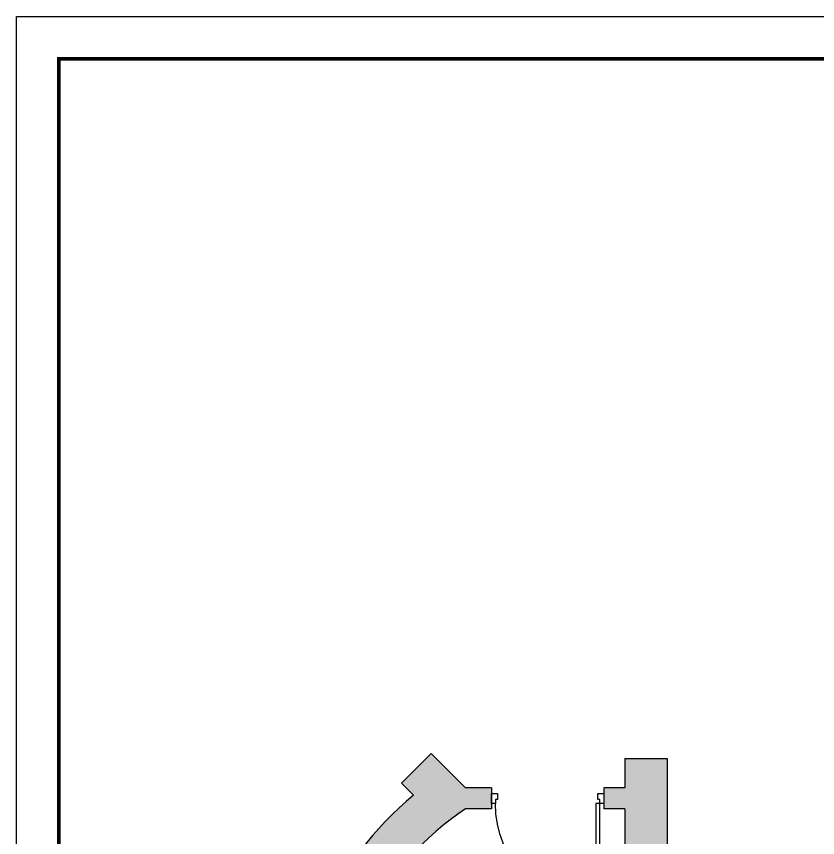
# Model space of a CAD drawing. Extents: x 10753 to 18704, y -5361 to 1140.
# Drawn here: x 11257 to 11428.1, y -3658.8 to -3483.5 of the extents above; entities that cross this region are included whole.
import ezdxf

# ---------------------------------------------------------------- set-up
doc = ezdxf.new("R2010")
doc.units = 0
doc.header["$LTSCALE"] = 30
doc.header["$MEASUREMENT"] = 0
doc.layers.get('0').update_dxf_attribs({"linetype": 'CONTINUOUS'})
for name, color, linetype in [('SEAL', 1, 'CONTINUOUS'), ('WALL', 2, 'CONTINUOUS'), ('Walls Hatch', 51, 'CONTINUOUS'), ('WL', 9, 'CONTINUOUS')]:
    doc.layers.add(name, color=color, linetype=linetype)

# ---------------------------------------------------------------- blocks, each defined once
blk = doc.blocks.new('D1')
for p, q in [((-3, 40.85), (-1.5, 40.85)), ((-3, 1.85), (-3, 40.85)), ((-1.5, 40.85), (-1.5, 1.85)), ((-40.5, 1.88), (-42, 1.88)), ((-42, 1.88), (-42, -1.88)), ((-40.5, 0.38), (-40.5, 1.88)), ((-39.75, 0.38), (-40.5, 0.38)), ((-39.75, -1.88), (-39.75, 0.38)), ((-1.5, 1.85), (-3, 1.85)), ((-2.25, 0.38), (-2.25, -1.88)), ((-1.5, 0.38), (-2.25, 0.38)), ((0, 1.88), (-1.5, 1.88)), ((-1.5, 1.88), (-1.5, 0.38)), ((0, -1.88), (0, 1.88)), ((-42, -1.88), (-39.75, -1.88)), ((-2.25, -1.88), (0, -1.88))]:
    blk.add_line(p, q)
blk.add_arc((-1.5, 1.88), 39, 91.8498, 180)

msp = doc.modelspace()

# ---------------------------------------------------------------- hatches: boundary and pattern name
at = {"layer": 'Walls Hatch'}
h = msp.add_hatch(color=51, dxfattribs=at)
h.dxf.hatch_style = 1
h.paths.add_polyline_path([(11386.95076, -3648.16407), (11382.45076, -3648.16407), (11382.45076, -3652.66407), (11386.95076, -3652.66407)], flags=17)
h.paths.add_polyline_path([(11316.45076, -3706.46167), (11316.45076, -3746.82224), (11325.45076, -3746.82224), (11325.45076, -3739.40257), (11341.95076, -3739.40257), (11341.95076, -3730.40257), (11325.45076, -3730.40257), (11325.45076, -3706.28678, -0.262785094), (11352.94018, -3652.66407), (11358.45076, -3652.66407), (11358.45076, -3648.16407), (11352.94018, -3648.16407), (11345.60149, -3640.82537), (11339.23753, -3647.18933), (11341.79139, -3649.7432, 0.232954432)])
h.paths.add_polyline_path([(11395.95076, -3641.90257), (11386.95076, -3641.90257), (11386.95076, -3646.40257), (11386.95076, -3730.40257), (11374.95076, -3730.40257), (11374.95076, -3739.40257), (11386.95076, -3739.40257), (11386.95076, -3745.28971), (11395.95076, -3745.28971), (11395.95076, -3742.40257)])
h.paths.add_polyline_path([(11362.95076, -3739.40257), (11362.95076, -3730.40257), (11353.95076, -3730.40257), (11353.95076, -3739.40257)])

# ---------------------------------------------------------------- linework, layer by layer
at = {"layer": 'SEAL', "color": 1}
msp.add_lwpolyline([(11851.64646, -3483.53281), (11851.64646, -3882.7473), (11257.02922, -3882.7473), (11257.02922, -3483.53281)], close=True, dxfattribs=at)
at = {"layer": 'WALL'}
for p, q in [((11345.60149, -3640.82537), (11339.23753, -3647.18933)), ((11345.60149, -3640.82537), (11352.94018, -3648.16407)), ((11386.95076, -3641.90257), (11395.95076, -3641.90257)), ((11395.95076, -3641.90257), (11395.95076, -3742.40257)), ((11386.95076, -3646.40257), (11386.95076, -3648.16407)), ((11339.23753, -3647.18933), (11341.79139, -3649.7432)), ((11358.45076, -3648.16407), (11352.94018, -3648.16407)), ((11358.45076, -3648.16407), (11358.45076, -3652.66407)), ((11386.95076, -3648.16407), (11382.45076, -3648.16407)), ((11382.45076, -3648.16407), (11382.45076, -3652.66407)), ((11358.45076, -3652.66407), (11352.94018, -3652.66407)), ((11386.95076, -3652.66407), (11382.45076, -3652.66407)), ((11386.95076, -3652.66407), (11386.95076, -3730.40257))]:
    msp.add_line(p, q, dxfattribs=at)
at = {"layer": 'WALL', "linetype": 'Continuous'}
msp.add_line((11386.95076, -3641.90257), (11386.95076, -3646.40257), dxfattribs=at)
at = {"layer": 'WALL'}
for radius, start, end in [(70.28535, 129.69904, 182.1527683), (61.28535, 123.4111089, 182.3054469)]:
    msp.add_arc((11386.68651, -3703.82147), radius, start, end, dxfattribs=at)
at = {"layer": 'WL', "const_width": 0.75609}
msp.add_lwpolyline([(11842.5734, -3492.60586), (11842.5734, -3873.67425), (11266.10227, -3873.67425), (11266.10227, -3492.60586)], close=True, dxfattribs=at)

# ---------------------------------------------------------------- block references
at = {"xscale": -0.5714285714285714, "yscale": 0.5714285714285714, "zscale": 0.5714285714285714, "rotation": 180}
msp.add_blockref('D1', (11382.45076, -3650.41407), dxfattribs=at)

doc.saveas('drawing.dxf')
